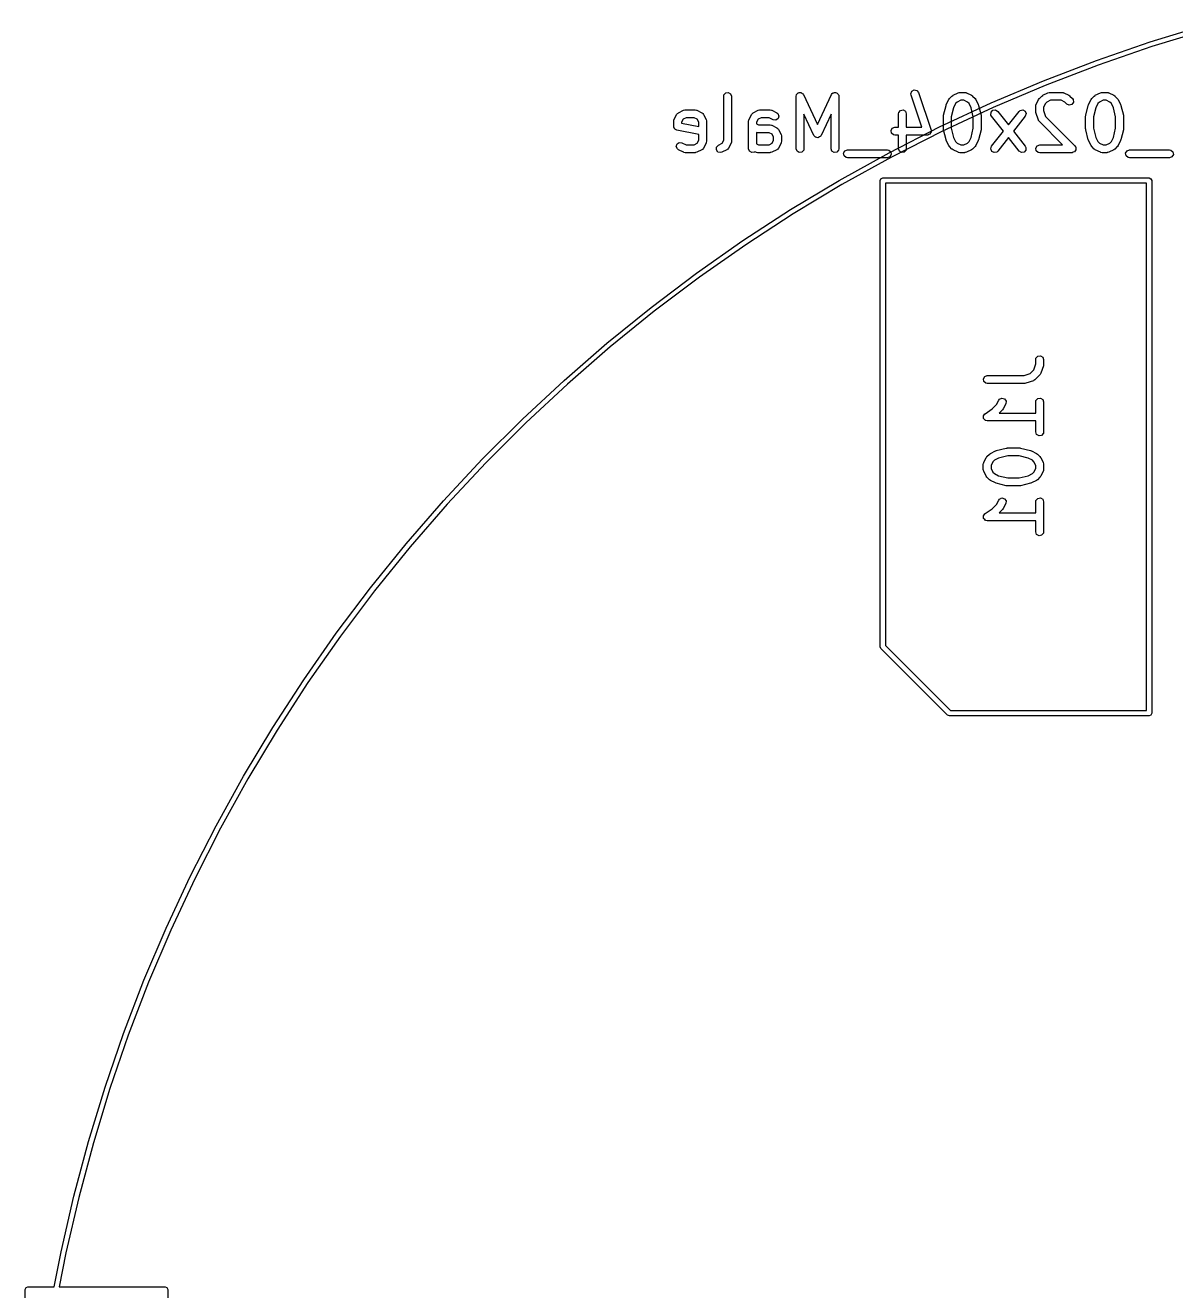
# Model space of a CAD drawing. Extents: x 107.3 to 170.9, y -113.5 to -51.4.
# Drawn here: x 108.06 to 130.01, y -76.73 to -52.6 of the extents above; entities that cross this region are included whole.
import ezdxf

# ---------------------------------------------------------------- set-up
doc = ezdxf.new("R2010")
doc.units = 0
doc.layers.add('BLACK', color=7, linetype='CONTINUOUS')

msp = doc.modelspace()

# ---------------------------------------------------------------- linework, layer by layer
at = {"layer": 'BLACK', "linetype": 'CONTINUOUS'}
for p, q in [((129.521, -52.9161), (130.558, -52.5992)), ((130.584, -52.6906), (129.551, -53.0065)), ((128.497, -53.2689), (129.521, -52.9161)), ((129.551, -53.0065), (128.529, -53.3582)), ((127.485, -53.6573), (128.497, -53.2689)), ((128.529, -53.3582), (127.52, -53.7455)), ((126.487, -54.0808), (127.485, -53.6573)), ((127.52, -53.7455), (126.526, -54.1676)), ((121.385, -53.9536), (121.39, -53.9279)), ((121.385, -54.793), (121.385, -53.9536)), ((121.39, -53.9279), (121.423, -53.8886)), ((121.423, -53.8886), (121.473, -53.8797)), ((121.473, -53.8797), (121.518, -53.9054)), ((121.518, -53.9054), (121.535, -53.9536)), ((121.535, -53.9536), (121.535, -54.8107)), ((122.766, -53.9536), (122.771, -53.9279)), ((122.766, -54.9536), (122.766, -53.9536)), ((122.771, -53.9279), (122.777, -53.9203)), ((122.777, -53.9203), (122.78, -53.9106)), ((122.78, -53.9106), (122.793, -53.9012)), ((122.793, -53.9012), (122.804, -53.8886)), ((122.804, -53.8886), (122.814, -53.8869)), ((122.814, -53.8869), (122.822, -53.8811)), ((122.822, -53.8811), (122.838, -53.8826)), ((122.838, -53.8826), (122.854, -53.8797)), ((122.854, -53.8797), (122.863, -53.8847)), ((122.863, -53.8847), (122.873, -53.8856)), ((122.873, -53.8856), (122.884, -53.8972)), ((122.884, -53.8972), (122.899, -53.9054)), ((122.899, -53.9054), (122.902, -53.9148)), ((122.902, -53.9148), (122.909, -53.9219)), ((122.909, -53.9219), (123.174, -54.4905)), ((123.174, -54.4905), (123.44, -53.9219)), ((123.44, -53.9219), (123.455, -53.9005)), ((123.455, -53.9005), (123.464, -53.8963)), ((123.464, -53.8963), (123.47, -53.8886)), ((123.47, -53.8886), (123.486, -53.8858)), ((123.486, -53.8858), (123.501, -53.8789)), ((123.501, -53.8789), (123.511, -53.8815)), ((123.511, -53.8815), (123.521, -53.8797)), ((123.521, -53.8797), (123.535, -53.8879)), ((123.535, -53.8879), (123.551, -53.8922)), ((123.551, -53.8922), (123.557, -53.9004)), ((123.557, -53.9004), (123.565, -53.9054)), ((123.565, -53.9054), (123.571, -53.9208)), ((123.571, -53.9208), (123.58, -53.9342)), ((123.58, -53.9342), (123.579, -53.9442)), ((123.579, -53.9442), (123.583, -53.9536)), ((123.583, -53.9536), (123.583, -54.9536)), ((124.957, -53.9039), (124.976, -53.8562)), ((124.96, -53.9297), (124.957, -53.9039)), ((125.166, -54.5452), (124.96, -53.9297)), ((124.976, -53.8562), (125.021, -53.8318)), ((125.021, -53.8318), (125.071, -53.8421)), ((125.071, -53.8421), (125.103, -53.8822)), ((125.103, -53.8822), (125.341, -54.5965)), ((125.631, -54.1105), (125.679, -54.0153)), ((125.679, -54.0153), (125.692, -53.9973)), ((125.692, -53.9973), (125.693, -53.9958)), ((125.693, -53.9958), (125.74, -53.9482)), ((125.74, -53.9482), (125.759, -53.9353)), ((125.759, -53.9353), (125.76, -53.9341)), ((125.76, -53.9341), (125.855, -53.8865)), ((125.838, -54.0628), (125.808, -54.0932)), ((125.906, -54.0286), (125.838, -54.0628)), ((125.855, -53.8865), (125.88, -53.8791)), ((125.88, -53.8791), (125.885, -53.8801)), ((125.885, -53.8801), (125.889, -53.8786)), ((125.889, -53.8786), (125.984, -53.8786)), ((125.966, -54.0286), (125.906, -54.0286)), ((126.035, -54.0628), (125.966, -54.0286)), ((125.984, -53.8786), (126.01, -53.8831)), ((126.01, -53.8831), (126.013, -53.886)), ((126.013, -53.886), (126.018, -53.8865)), ((126.018, -53.8865), (126.113, -53.9341)), ((126.065, -54.0932), (126.035, -54.0628)), ((126.113, -53.9341), (126.131, -53.9475)), ((126.131, -53.9475), (126.132, -53.9482)), ((126.132, -53.9482), (126.18, -53.9958)), ((126.18, -53.9958), (126.193, -54.0142)), ((126.193, -54.0142), (126.194, -54.0153)), ((126.194, -54.0153), (126.242, -54.1105)), ((127.345, -54.1105), (127.393, -54.0153)), ((127.393, -54.0153), (127.406, -53.9973)), ((127.406, -53.9973), (127.407, -53.9958)), ((127.407, -53.9958), (127.455, -53.9482)), ((127.455, -53.9482), (127.473, -53.9353)), ((127.473, -53.9353), (127.474, -53.9341)), ((127.474, -53.9341), (127.57, -53.8865)), ((127.552, -54.0628), (127.522, -54.0932)), ((127.621, -54.0286), (127.552, -54.0628)), ((127.57, -53.8865), (127.594, -53.8791)), ((127.594, -53.8791), (127.599, -53.8801)), ((127.599, -53.8801), (127.603, -53.8786)), ((127.603, -53.8786), (127.841, -53.8786)), ((127.823, -54.0286), (127.621, -54.0286)), ((127.892, -54.0628), (127.823, -54.0286)), ((127.841, -53.8786), (127.867, -53.8831)), ((127.867, -53.8831), (127.87, -53.886)), ((127.87, -53.886), (127.875, -53.8865)), ((127.875, -53.8865), (127.97, -53.9341)), ((127.931, -54.1019), (127.892, -54.0628)), ((127.97, -53.9341), (127.988, -53.9475)), ((127.988, -53.9475), (127.989, -53.9482)), ((127.989, -53.9482), (128.037, -53.9958)), ((128.037, -53.9958), (128.052, -54.0171)), ((128.052, -54.0171), (128.056, -54.0682)), ((128.345, -54.1105), (128.393, -54.0153)), ((128.393, -54.0153), (128.406, -53.9973)), ((128.406, -53.9973), (128.407, -53.9958)), ((128.407, -53.9958), (128.455, -53.9482)), ((128.455, -53.9482), (128.473, -53.9353)), ((128.473, -53.9353), (128.474, -53.9341)), ((128.474, -53.9341), (128.57, -53.8865)), ((128.552, -54.0628), (128.522, -54.0932)), ((128.621, -54.0286), (128.552, -54.0628)), ((128.57, -53.8865), (128.594, -53.8791)), ((128.594, -53.8791), (128.599, -53.8801)), ((128.599, -53.8801), (128.603, -53.8786)), ((128.603, -53.8786), (128.698, -53.8786)), ((128.681, -54.0286), (128.621, -54.0286)), ((128.749, -54.0628), (128.681, -54.0286)), ((128.698, -53.8786), (128.724, -53.8831)), ((128.724, -53.8831), (128.727, -53.886)), ((128.727, -53.886), (128.732, -53.8865)), ((128.732, -53.8865), (128.827, -53.9341)), ((128.78, -54.0932), (128.749, -54.0628)), ((128.827, -53.9341), (128.845, -53.9475)), ((128.845, -53.9475), (128.847, -53.9482)), ((128.847, -53.9482), (128.894, -53.9958)), ((128.894, -53.9958), (128.907, -54.0142)), ((128.907, -54.0142), (128.908, -54.0153)), ((128.908, -54.0153), (128.956, -54.1105)), ((120.441, -54.3962), (120.488, -54.301)), ((120.488, -54.301), (120.504, -54.2801)), ((120.504, -54.2801), (120.514, -54.2756)), ((120.514, -54.2756), (120.522, -54.2675)), ((120.522, -54.2675), (120.617, -54.2198)), ((120.617, -54.2198), (120.642, -54.2124)), ((120.642, -54.2124), (120.646, -54.2134)), ((120.646, -54.2134), (120.651, -54.2119)), ((120.651, -54.2119), (120.841, -54.2119)), ((120.841, -54.2119), (120.867, -54.2164)), ((120.867, -54.2164), (120.87, -54.2193)), ((120.87, -54.2193), (120.875, -54.2198)), ((120.875, -54.2198), (120.97, -54.2675)), ((120.97, -54.2675), (120.991, -54.283)), ((120.991, -54.283), (120.995, -54.2933)), ((120.995, -54.2933), (121.003, -54.301)), ((121.003, -54.301), (121.051, -54.3962)), ((121.869, -54.3962), (121.917, -54.301)), ((121.917, -54.301), (121.932, -54.2801)), ((121.932, -54.2801), (121.943, -54.2756)), ((121.943, -54.2756), (121.95, -54.2675)), ((121.95, -54.2675), (122.046, -54.2198)), ((122.046, -54.2198), (122.071, -54.2124)), ((122.071, -54.2124), (122.075, -54.2134)), ((122.075, -54.2134), (122.079, -54.2119)), ((122.079, -54.2119), (122.27, -54.2119)), ((122.27, -54.2119), (122.295, -54.2164)), ((122.295, -54.2164), (122.299, -54.2193)), ((122.299, -54.2193), (122.303, -54.2198)), ((122.303, -54.2198), (122.399, -54.2675)), ((122.399, -54.2675), (122.419, -54.283)), ((122.419, -54.283), (122.44, -54.33)), ((123.107, -54.6996), (122.916, -54.2916)), ((122.916, -54.2916), (122.916, -54.9536)), ((123.433, -54.2916), (123.242, -54.6996)), ((123.433, -54.9536), (123.433, -54.2916)), ((124.719, -54.2869), (124.723, -54.2613)), ((124.719, -54.5452), (124.719, -54.2869)), ((124.723, -54.2613), (124.756, -54.222)), ((124.756, -54.222), (124.807, -54.2131)), ((124.807, -54.2131), (124.851, -54.2387)), ((124.851, -54.2387), (124.869, -54.2869)), ((124.869, -54.2869), (124.869, -54.5452)), ((125.505, -54.5388), (126.487, -54.0808)), ((126.526, -54.1676), (125.547, -54.6243)), ((125.578, -54.3163), (125.626, -54.1259)), ((125.626, -54.1259), (125.631, -54.114)), ((125.631, -54.114), (125.631, -54.1105)), ((125.769, -54.1702), (125.726, -54.3438)), ((125.808, -54.0932), (125.769, -54.1702)), ((126.104, -54.1702), (126.065, -54.0932)), ((126.147, -54.3438), (126.104, -54.1702)), ((126.242, -54.1105), (126.245, -54.1229)), ((126.245, -54.1229), (126.247, -54.1259)), ((126.247, -54.1259), (126.295, -54.3163)), ((126.484, -54.3103), (126.486, -54.259)), ((126.486, -54.259), (126.52, -54.2208)), ((126.52, -54.2208), (126.571, -54.2135)), ((126.571, -54.2135), (126.614, -54.2406)), ((126.614, -54.2406), (126.817, -54.4989)), ((126.817, -54.4989), (127.02, -54.2406)), ((127.02, -54.2406), (127.04, -54.2232)), ((127.04, -54.2232), (127.09, -54.2127)), ((127.09, -54.2127), (127.135, -54.2369)), ((127.135, -54.2369), (127.154, -54.2845)), ((127.154, -54.2845), (127.138, -54.3333)), ((127.338, -54.1441), (127.342, -54.1184)), ((127.338, -54.2393), (127.338, -54.1441)), ((127.338, -54.2408), (127.338, -54.2393)), ((127.341, -54.263), (127.338, -54.2408)), ((127.389, -54.4059), (127.341, -54.263)), ((127.342, -54.1184), (127.345, -54.115)), ((127.345, -54.115), (127.345, -54.1105)), ((127.522, -54.0932), (127.488, -54.1618)), ((127.488, -54.1618), (127.488, -54.2271)), ((127.488, -54.2271), (127.526, -54.3416)), ((127.977, -54.1235), (127.931, -54.1019)), ((128.027, -54.1103), (127.977, -54.1235)), ((128.056, -54.0682), (128.027, -54.1103)), ((128.292, -54.3163), (128.34, -54.1259)), ((128.34, -54.1259), (128.345, -54.114)), ((128.345, -54.114), (128.345, -54.1105)), ((128.483, -54.1702), (128.44, -54.3438)), ((128.522, -54.0932), (128.483, -54.1702)), ((128.818, -54.1702), (128.78, -54.0932)), ((128.861, -54.3438), (128.818, -54.1702)), ((128.956, -54.1105), (128.96, -54.1229)), ((128.96, -54.1229), (128.962, -54.1259)), ((128.962, -54.1259), (129.009, -54.3163)), ((120.433, -54.4298), (120.437, -54.4041)), ((120.433, -54.525), (120.433, -54.4298)), ((120.437, -54.5367), (120.433, -54.525)), ((120.437, -54.4041), (120.44, -54.4007)), ((120.437, -54.549), (120.437, -54.5367)), ((120.44, -54.4007), (120.441, -54.3962)), ((120.611, -54.3904), (120.583, -54.4475)), ((120.583, -54.4475), (120.583, -54.4635)), ((120.583, -54.4635), (120.909, -54.5288)), ((120.668, -54.3619), (120.611, -54.3904)), ((120.823, -54.3619), (120.668, -54.3619)), ((120.88, -54.3904), (120.823, -54.3619)), ((120.909, -54.4475), (120.88, -54.3904)), ((120.909, -54.5288), (120.909, -54.4475)), ((121.051, -54.3962), (121.059, -54.4212)), ((121.059, -54.4212), (121.057, -54.4256)), ((121.057, -54.4256), (121.059, -54.4298)), ((121.059, -54.4298), (121.059, -54.8107)), ((121.861, -54.4298), (121.866, -54.4041)), ((121.861, -54.9536), (121.861, -54.4298)), ((121.866, -54.4041), (121.869, -54.4007)), ((121.869, -54.4007), (121.869, -54.3962)), ((122.04, -54.3904), (122.011, -54.4475)), ((122.011, -54.4475), (122.011, -54.4787)), ((122.011, -54.4787), (122.049, -54.4976)), ((122.097, -54.3619), (122.04, -54.3904)), ((122.049, -54.4976), (122.27, -54.4976)), ((122.252, -54.3619), (122.097, -54.3619)), ((122.331, -54.4016), (122.252, -54.3619)), ((122.27, -54.4976), (122.295, -54.5022)), ((122.295, -54.5022), (122.299, -54.505)), ((122.299, -54.505), (122.303, -54.5055)), ((122.303, -54.5055), (122.399, -54.5532)), ((122.382, -54.4075), (122.331, -54.4016)), ((122.425, -54.3792), (122.382, -54.4075)), ((122.44, -54.33), (122.425, -54.3792)), ((124.539, -55.0308), (125.505, -54.5388)), ((124.602, -54.5628), (124.651, -54.5452)), ((124.651, -54.5452), (124.719, -54.5452)), ((124.869, -54.5452), (125.166, -54.5452)), ((125.576, -54.3345), (125.578, -54.3198)), ((125.576, -54.5726), (125.576, -54.3345)), ((125.578, -54.3198), (125.578, -54.3163)), ((125.726, -54.3438), (125.726, -54.5634)), ((126.147, -54.5634), (126.147, -54.3438)), ((126.295, -54.3163), (126.296, -54.3313)), ((126.296, -54.3313), (126.297, -54.3345)), ((126.297, -54.3345), (126.297, -54.5726)), ((126.496, -54.3333), (126.484, -54.3103)), ((126.722, -54.6202), (126.496, -54.3333)), ((127.138, -54.3333), (126.913, -54.6202)), ((127.392, -54.4094), (127.389, -54.4059)), ((127.392, -54.4138), (127.392, -54.4094)), ((127.407, -54.4352), (127.392, -54.4138)), ((127.851, -54.8786), (127.407, -54.4352)), ((127.526, -54.3416), (128.085, -54.9005)), ((128.29, -54.3345), (128.293, -54.3198)), ((128.29, -54.5726), (128.29, -54.3345)), ((128.293, -54.3198), (128.292, -54.3163)), ((128.44, -54.3438), (128.44, -54.5634)), ((128.861, -54.5634), (128.861, -54.3438)), ((129.009, -54.3163), (129.01, -54.3313)), ((129.01, -54.3313), (129.011, -54.3345)), ((129.011, -54.3345), (129.011, -54.5726)), ((120.446, -54.56), (120.437, -54.549)), ((120.45, -54.5732), (120.446, -54.56)), ((120.461, -54.5794), (120.45, -54.5732)), ((120.469, -54.5891), (120.461, -54.5794)), ((120.493, -54.5986), (120.469, -54.5891)), ((120.909, -54.6817), (120.493, -54.5986)), ((120.909, -54.793), (120.909, -54.6817)), ((122.032, -54.6476), (122.011, -54.6441)), ((122.011, -54.6441), (122.011, -54.8596)), ((122.252, -54.6476), (122.032, -54.6476)), ((122.309, -54.6761), (122.252, -54.6476)), ((122.338, -54.7332), (122.309, -54.6761)), ((122.338, -54.793), (122.338, -54.7332)), ((122.399, -54.5532), (122.419, -54.5687)), ((122.419, -54.5687), (122.424, -54.579)), ((122.424, -54.579), (122.432, -54.5867)), ((122.432, -54.5867), (122.48, -54.6819)), ((122.48, -54.6819), (122.487, -54.7069)), ((122.487, -54.7069), (122.486, -54.7113)), ((122.486, -54.7113), (122.488, -54.7155)), ((122.488, -54.7155), (122.488, -54.8107)), ((123.12, -54.7133), (123.107, -54.6996)), ((123.131, -54.7293), (123.12, -54.7133)), ((123.138, -54.731), (123.131, -54.7293)), ((123.143, -54.7358), (123.138, -54.731)), ((123.162, -54.7375), (123.143, -54.7358)), ((123.181, -54.7426), (123.162, -54.7375)), ((123.187, -54.7397), (123.181, -54.7426)), ((123.194, -54.7403), (123.187, -54.7397)), ((123.21, -54.7291), (123.194, -54.7403)), ((123.228, -54.7209), (123.21, -54.7291)), ((123.233, -54.7128), (123.228, -54.7209)), ((123.236, -54.7109), (123.233, -54.7128)), ((123.237, -54.7077), (123.236, -54.7109)), ((123.242, -54.6996), (123.237, -54.7077)), ((124.577, -54.6072), (124.602, -54.5628)), ((124.586, -54.6577), (124.577, -54.6072)), ((125.547, -54.6243), (124.584, -55.1148)), ((124.625, -54.6907), (124.586, -54.6577)), ((124.651, -54.6952), (124.625, -54.6907)), ((124.719, -54.6952), (124.651, -54.6952)), ((124.719, -54.9536), (124.719, -54.6952)), ((125.27, -54.6952), (124.869, -54.6952)), ((124.869, -54.6952), (124.869, -54.9536)), ((125.275, -54.6933), (125.27, -54.6952)), ((125.281, -54.6944), (125.275, -54.6933)), ((125.299, -54.6847), (125.281, -54.6944)), ((125.318, -54.6777), (125.299, -54.6847)), ((125.321, -54.6727), (125.318, -54.6777)), ((125.326, -54.67), (125.321, -54.6727)), ((125.333, -54.651), (125.326, -54.67)), ((125.344, -54.6333), (125.333, -54.651)), ((125.341, -54.5965), (125.345, -54.6223)), ((125.345, -54.6223), (125.343, -54.6276)), ((125.343, -54.6276), (125.344, -54.6333)), ((125.577, -54.5759), (125.576, -54.5726)), ((125.578, -54.5908), (125.577, -54.5759)), ((125.626, -54.7813), (125.578, -54.5908)), ((125.628, -54.7842), (125.626, -54.7813)), ((125.631, -54.7966), (125.628, -54.7842)), ((125.726, -54.5634), (125.769, -54.7369)), ((125.769, -54.7369), (125.808, -54.8139)), ((126.065, -54.8139), (126.104, -54.7369)), ((126.104, -54.7369), (126.147, -54.5634)), ((126.247, -54.7813), (126.242, -54.7931)), ((126.295, -54.5908), (126.247, -54.7813)), ((126.297, -54.5726), (126.295, -54.5874)), ((126.295, -54.5874), (126.295, -54.5908)), ((126.496, -54.9072), (126.722, -54.6202)), ((126.817, -54.7416), (126.614, -54.9999)), ((127.02, -54.9999), (126.817, -54.7416)), ((126.913, -54.6202), (127.138, -54.9072)), ((128.291, -54.5759), (128.29, -54.5726)), ((128.292, -54.5908), (128.291, -54.5759)), ((128.34, -54.7813), (128.292, -54.5908)), ((128.342, -54.7842), (128.34, -54.7813)), ((128.345, -54.7966), (128.342, -54.7842)), ((128.44, -54.5634), (128.483, -54.7369)), ((128.483, -54.7369), (128.522, -54.8139)), ((128.78, -54.8139), (128.818, -54.7369)), ((128.818, -54.7369), (128.861, -54.5634)), ((128.962, -54.7813), (128.956, -54.7931)), ((129.009, -54.5908), (128.962, -54.7813)), ((129.011, -54.5726), (129.009, -54.5874)), ((129.009, -54.5874), (129.009, -54.5908)), ((120.481, -54.9105), (120.495, -54.8613)), ((120.501, -54.9575), (120.481, -54.9105)), ((120.495, -54.8613), (120.538, -54.833)), ((120.522, -54.973), (120.501, -54.9575)), ((120.617, -55.0207), (120.522, -54.973)), ((120.538, -54.833), (120.589, -54.8389)), ((120.589, -54.8389), (120.668, -54.8786)), ((120.622, -55.0212), (120.617, -55.0207)), ((120.625, -55.0241), (120.622, -55.0212)), ((120.651, -55.0286), (120.625, -55.0241)), ((120.841, -55.0286), (120.651, -55.0286)), ((120.668, -54.8786), (120.823, -54.8786)), ((120.823, -54.8786), (120.88, -54.8501)), ((120.845, -55.027), (120.841, -55.0286)), ((120.85, -55.0281), (120.845, -55.027)), ((120.875, -55.0207), (120.85, -55.0281)), ((120.97, -54.973), (120.875, -55.0207)), ((120.88, -54.8501), (120.909, -54.793)), ((120.978, -54.9649), (120.97, -54.973)), ((120.988, -54.9604), (120.978, -54.9649)), ((121.003, -54.9395), (120.988, -54.9604)), ((121.051, -54.8443), (121.003, -54.9395)), ((121.052, -54.8398), (121.051, -54.8443)), ((121.054, -54.8364), (121.052, -54.8398)), ((121.059, -54.8107), (121.054, -54.8364)), ((121.245, -54.975), (121.249, -54.9238)), ((121.276, -55.0162), (121.245, -54.975)), ((121.249, -54.9238), (121.284, -54.8865)), ((121.326, -55.0281), (121.276, -55.0162)), ((121.284, -54.8865), (121.357, -54.8501)), ((121.351, -55.0207), (121.326, -55.0281)), ((121.446, -54.973), (121.351, -55.0207)), ((121.357, -54.8501), (121.385, -54.793)), ((121.454, -54.9649), (121.446, -54.973)), ((121.464, -54.9604), (121.454, -54.9649)), ((121.48, -54.9395), (121.464, -54.9604)), ((121.527, -54.8443), (121.48, -54.9395)), ((121.528, -54.8398), (121.527, -54.8443)), ((121.531, -54.8364), (121.528, -54.8398)), ((121.535, -54.8107), (121.531, -54.8364)), ((121.879, -55.0018), (121.861, -54.9536)), ((121.923, -55.0274), (121.879, -55.0018)), ((121.974, -55.0185), (121.923, -55.0274)), ((121.98, -55.0115), (121.974, -55.0185)), ((121.998, -55.0207), (121.98, -55.0115)), ((122.003, -55.0212), (121.998, -55.0207)), ((122.006, -55.0241), (122.003, -55.0212)), ((122.032, -55.0286), (122.006, -55.0241)), ((122.011, -54.8596), (122.049, -54.8786)), ((122.27, -55.0286), (122.032, -55.0286)), ((122.049, -54.8786), (122.252, -54.8786)), ((122.252, -54.8786), (122.309, -54.8501)), ((122.274, -55.027), (122.27, -55.0286)), ((122.278, -55.0281), (122.274, -55.027)), ((122.303, -55.0207), (122.278, -55.0281)), ((122.399, -54.973), (122.303, -55.0207)), ((122.309, -54.8501), (122.338, -54.793)), ((122.406, -54.9649), (122.399, -54.973)), ((122.417, -54.9604), (122.406, -54.9649)), ((122.432, -54.9395), (122.417, -54.9604)), ((122.48, -54.8443), (122.432, -54.9395)), ((122.483, -54.8364), (122.48, -54.8398)), ((122.48, -54.8398), (122.48, -54.8443)), ((122.488, -54.8107), (122.483, -54.8364)), ((122.784, -55.0018), (122.766, -54.9536)), ((122.828, -55.0274), (122.784, -55.0018)), ((122.879, -55.0185), (122.828, -55.0274)), ((122.912, -54.9792), (122.879, -55.0185)), ((122.916, -54.9536), (122.912, -54.9792)), ((123.45, -55.0018), (123.433, -54.9536)), ((123.495, -55.0274), (123.45, -55.0018)), ((123.545, -55.0185), (123.495, -55.0274)), ((123.578, -54.9792), (123.545, -55.0185)), ((123.583, -54.9536), (123.578, -54.9792)), ((123.672, -55.0358), (123.698, -54.9914)), ((123.698, -54.9914), (123.746, -54.9738)), ((123.746, -54.9738), (124.508, -54.9738)), ((124.508, -54.9738), (124.533, -54.9783)), ((124.533, -54.9783), (124.573, -55.0113)), ((124.573, -55.0113), (124.582, -55.0618)), ((124.736, -55.0018), (124.719, -54.9536)), ((124.781, -55.0274), (124.736, -55.0018)), ((124.831, -55.0185), (124.781, -55.0274)), ((124.864, -54.9792), (124.831, -55.0185)), ((124.869, -54.9536), (124.864, -54.9792)), ((125.679, -54.8919), (125.631, -54.7966)), ((125.68, -54.893), (125.679, -54.8919)), ((125.693, -54.9114), (125.68, -54.893)), ((125.74, -54.959), (125.693, -54.9114)), ((125.742, -54.9597), (125.74, -54.959)), ((125.76, -54.973), (125.742, -54.9597)), ((125.855, -55.0207), (125.76, -54.973)), ((125.808, -54.8139), (125.838, -54.8443)), ((125.838, -54.8443), (125.906, -54.8786)), ((125.86, -55.0212), (125.855, -55.0207)), ((125.863, -55.0241), (125.86, -55.0212)), ((125.889, -55.0286), (125.863, -55.0241)), ((125.984, -55.0286), (125.889, -55.0286)), ((125.906, -54.8786), (125.966, -54.8786)), ((125.966, -54.8786), (126.035, -54.8443)), ((125.988, -55.027), (125.984, -55.0286)), ((125.993, -55.0281), (125.988, -55.027)), ((126.018, -55.0207), (125.993, -55.0281)), ((126.113, -54.973), (126.018, -55.0207)), ((126.035, -54.8443), (126.065, -54.8139)), ((126.114, -54.9719), (126.113, -54.973)), ((126.132, -54.959), (126.114, -54.9719)), ((126.18, -54.9114), (126.132, -54.959)), ((126.181, -54.9099), (126.18, -54.9114)), ((126.194, -54.8919), (126.181, -54.9099)), ((126.242, -54.7966), (126.194, -54.8919)), ((126.242, -54.7931), (126.242, -54.7966)), ((126.48, -54.956), (126.496, -54.9072)), ((126.5, -55.0036), (126.48, -54.956)), ((126.545, -55.0278), (126.5, -55.0036)), ((126.595, -55.0173), (126.545, -55.0278)), ((126.614, -54.9999), (126.595, -55.0173)), ((127.064, -55.027), (127.02, -54.9999)), ((127.115, -55.0197), (127.064, -55.027)), ((127.149, -54.9815), (127.115, -55.0197)), ((127.138, -54.9072), (127.151, -54.9302)), ((127.151, -54.9302), (127.149, -54.9815)), ((127.339, -54.9406), (127.364, -54.8961)), ((127.348, -54.9911), (127.339, -54.9406)), ((127.387, -55.0241), (127.348, -54.9911)), ((127.364, -54.8961), (127.413, -54.8786)), ((127.413, -55.0286), (127.387, -55.0241)), ((127.413, -54.8786), (127.851, -54.8786)), ((128.032, -55.0286), (127.413, -55.0286)), ((128.053, -55.0209), (128.032, -55.0286)), ((128.075, -55.015), (128.053, -55.0209)), ((128.077, -55.0122), (128.075, -55.015)), ((128.08, -55.011), (128.077, -55.0122)), ((128.091, -54.9915), (128.08, -55.011)), ((128.085, -54.9005), (128.094, -54.914)), ((128.104, -54.973), (128.091, -54.9915)), ((128.094, -54.914), (128.097, -54.9161)), ((128.097, -54.9161), (128.097, -54.9181)), ((128.097, -54.9181), (128.1, -54.9219)), ((128.1, -54.9219), (128.102, -54.9444)), ((128.102, -54.9444), (128.105, -54.9666)), ((128.105, -54.9666), (128.104, -54.9696)), ((128.104, -54.9696), (128.104, -54.973)), ((128.393, -54.8919), (128.345, -54.7966)), ((128.394, -54.893), (128.393, -54.8919)), ((128.407, -54.9114), (128.394, -54.893)), ((128.455, -54.959), (128.407, -54.9114)), ((128.456, -54.9597), (128.455, -54.959)), ((128.474, -54.973), (128.456, -54.9597)), ((128.57, -55.0207), (128.474, -54.973)), ((128.522, -54.8139), (128.552, -54.8443)), ((128.552, -54.8443), (128.621, -54.8786)), ((128.574, -55.0212), (128.57, -55.0207)), ((128.577, -55.0241), (128.574, -55.0212)), ((128.603, -55.0286), (128.577, -55.0241)), ((128.698, -55.0286), (128.603, -55.0286)), ((128.621, -54.8786), (128.681, -54.8786)), ((128.681, -54.8786), (128.749, -54.8443)), ((128.703, -55.027), (128.698, -55.0286)), ((128.707, -55.0281), (128.703, -55.027)), ((128.732, -55.0207), (128.707, -55.0281)), ((128.827, -54.973), (128.732, -55.0207)), ((128.749, -54.8443), (128.78, -54.8139)), ((128.828, -54.9719), (128.827, -54.973)), ((128.847, -54.959), (128.828, -54.9719)), ((128.894, -54.9114), (128.847, -54.959)), ((128.895, -54.9099), (128.894, -54.9114)), ((128.908, -54.8919), (128.895, -54.9099)), ((128.956, -54.7966), (128.908, -54.8919)), ((128.956, -54.7931), (128.956, -54.7966)), ((129.053, -55.0358), (129.079, -54.9914)), ((129.079, -54.9914), (129.127, -54.9738)), ((129.127, -54.9738), (129.889, -54.9738)), ((129.889, -54.9738), (129.914, -54.9783)), ((129.914, -54.9783), (129.954, -55.0113)), ((129.954, -55.0113), (129.963, -55.0618)), ((123.591, -55.5563), (124.539, -55.0308)), ((124.584, -55.1148), (123.639, -55.6386)), ((123.681, -55.0863), (123.672, -55.0358)), ((123.72, -55.1193), (123.681, -55.0863)), ((123.746, -55.1238), (123.72, -55.1193)), ((124.508, -55.1238), (123.746, -55.1238)), ((124.556, -55.1063), (124.508, -55.1238)), ((124.582, -55.0618), (124.556, -55.1063)), ((129.062, -55.0863), (129.053, -55.0358)), ((129.101, -55.1193), (129.062, -55.0863)), ((129.127, -55.1238), (129.101, -55.1193)), ((129.889, -55.1238), (129.127, -55.1238)), ((129.937, -55.1063), (129.889, -55.1238)), ((129.963, -55.0618), (129.937, -55.1063)), ((124.385, -55.5258), (124.42, -55.5112)), ((124.42, -55.5112), (129.5, -55.5112)), ((129.5, -55.5112), (129.536, -55.5258)), ((122.662, -56.1145), (123.591, -55.5563)), ((123.639, -55.6386), (122.713, -56.1951)), ((124.37, -55.5612), (124.385, -55.5258)), ((124.37, -64.4512), (124.37, -55.5612)), ((124.47, -55.6112), (124.47, -64.4305)), ((129.45, -55.6112), (124.47, -55.6112)), ((129.45, -65.6712), (129.45, -55.6112)), ((129.536, -55.5258), (129.55, -55.5612)), ((129.55, -55.5612), (129.55, -65.7212)), ((121.753, -56.7047), (122.662, -56.1145)), ((122.713, -56.1951), (121.807, -56.7836)), ((120.866, -57.3264), (121.753, -56.7047)), ((121.807, -56.7836), (120.922, -57.4033)), ((120, -57.9786), (120.866, -57.3264)), ((120.922, -57.4033), (120.059, -58.0535)), ((119.158, -58.6607), (120, -57.9786)), ((120.059, -58.0535), (119.219, -58.7335)), ((118.34, -59.3717), (119.158, -58.6607)), ((119.219, -58.7335), (118.403, -59.4424)), ((127.299, -59.1721), (127.338, -59.0576)), ((127.338, -58.9745), (127.342, -58.9489)), ((127.338, -59.0576), (127.338, -58.9745)), ((127.342, -58.9489), (127.375, -58.9096)), ((127.375, -58.9096), (127.426, -58.9007)), ((127.426, -58.9007), (127.47, -58.9263)), ((127.484, -59.0935), (127.436, -59.2363)), ((127.47, -58.9263), (127.488, -58.9745)), ((127.488, -59.0698), (127.484, -59.0919)), ((127.484, -59.0919), (127.484, -59.0935)), ((127.488, -58.9745), (127.488, -59.0698)), ((117.547, -60.1109), (118.34, -59.3717)), ((126.339, -59.3425), (126.364, -59.298)), ((126.348, -59.393), (126.339, -59.3425)), ((126.364, -59.298), (126.413, -59.2805)), ((126.413, -59.2805), (127.115, -59.2805)), ((127.115, -59.2805), (127.229, -59.2423)), ((127.229, -59.2423), (127.299, -59.1721)), ((127.323, -59.3609), (127.301, -59.3758)), ((127.418, -59.2657), (127.323, -59.3609)), ((127.42, -59.2616), (127.418, -59.2657)), ((127.424, -59.2592), (127.42, -59.2616)), ((127.436, -59.2363), (127.424, -59.2592)), ((118.403, -59.4424), (117.613, -60.1793)), ((126.387, -59.426), (126.348, -59.393)), ((126.413, -59.4305), (126.387, -59.426)), ((127.127, -59.4305), (126.413, -59.4305)), ((127.128, -59.4299), (127.127, -59.4305)), ((127.151, -59.4266), (127.128, -59.4299)), ((127.293, -59.379), (127.151, -59.4266)), ((127.297, -59.3762), (127.293, -59.379)), ((127.301, -59.3758), (127.297, -59.3762)), ((126.508, -59.9162), (126.589, -59.8349)), ((126.589, -59.8349), (126.631, -59.7505)), ((126.631, -59.7505), (126.647, -59.7296)), ((126.647, -59.7296), (126.694, -59.7092)), ((126.694, -59.7092), (126.743, -59.7238)), ((126.765, -59.8176), (126.718, -59.9128)), ((126.743, -59.7238), (126.771, -59.7666)), ((126.771, -59.7666), (126.765, -59.8176)), ((127.338, -59.7841), (127.342, -59.7584)), ((127.338, -59.9948), (127.338, -59.7841)), ((127.342, -59.7584), (127.375, -59.7191)), ((127.375, -59.7191), (127.426, -59.7102)), ((127.426, -59.7102), (127.47, -59.7358)), ((127.47, -59.7358), (127.488, -59.7841)), ((127.488, -59.7841), (127.488, -60.3555)), ((126.339, -60.0567), (126.341, -60.053)), ((126.342, -60.0782), (126.339, -60.0567)), ((126.341, -60.0487), (126.353, -60.0312)), ((126.341, -60.053), (126.341, -60.0487)), ((126.344, -60.0999), (126.342, -60.0782)), ((126.353, -60.0312), (126.364, -60.0123)), ((126.364, -60.0123), (126.368, -60.0108)), ((126.368, -60.0108), (126.371, -60.0074)), ((126.371, -60.0074), (126.508, -59.9162)), ((126.704, -59.9323), (126.641, -59.9948)), ((126.641, -59.9948), (127.338, -59.9948)), ((126.718, -59.9128), (126.704, -59.9308)), ((126.704, -59.9308), (126.704, -59.9323)), ((116.781, -60.8772), (117.547, -60.1109)), ((117.613, -60.1793), (116.849, -60.9433)), ((126.347, -60.103), (126.344, -60.0999)), ((126.348, -60.1073), (126.347, -60.103)), ((126.364, -60.1213), (126.348, -60.1073)), ((126.379, -60.137), (126.364, -60.1213)), ((126.384, -60.1375), (126.379, -60.137)), ((126.387, -60.1402), (126.384, -60.1375)), ((126.413, -60.1448), (126.387, -60.1402)), ((127.338, -60.1448), (126.413, -60.1448)), ((127.338, -60.3555), (127.338, -60.1448)), ((127.355, -60.4037), (127.338, -60.3555)), ((127.4, -60.4293), (127.355, -60.4037)), ((127.45, -60.4204), (127.4, -60.4293)), ((127.483, -60.3811), (127.45, -60.4204)), ((127.488, -60.3555), (127.483, -60.3811)), ((126.407, -60.8263), (126.455, -60.7786)), ((126.455, -60.7786), (126.473, -60.7658)), ((126.473, -60.7658), (126.474, -60.7646)), ((126.474, -60.7646), (126.57, -60.717)), ((126.57, -60.717), (126.582, -60.7133)), ((126.582, -60.7133), (126.585, -60.7113)), ((126.585, -60.7113), (126.775, -60.6637)), ((126.803, -60.8114), (126.629, -60.8548)), ((126.775, -60.6637), (126.79, -60.6626)), ((126.79, -60.6626), (126.794, -60.6614)), ((126.794, -60.6614), (127.032, -60.6614)), ((127.022, -60.8114), (126.803, -60.8114)), ((127.196, -60.8548), (127.022, -60.8114)), ((127.032, -60.6614), (127.046, -60.664)), ((127.046, -60.664), (127.05, -60.6637)), ((127.05, -60.6637), (127.24, -60.7113)), ((127.24, -60.7113), (127.252, -60.7166)), ((127.252, -60.7166), (127.256, -60.717)), ((127.256, -60.717), (127.351, -60.7646)), ((127.351, -60.7646), (127.369, -60.778)), ((127.369, -60.778), (127.37, -60.7786)), ((127.37, -60.7786), (127.418, -60.8263)), ((116.042, -61.6699), (116.781, -60.8772)), ((116.849, -60.9433), (116.112, -61.7335)), ((126.338, -60.9745), (126.342, -60.9489)), ((126.338, -61.0698), (126.338, -60.9745)), ((126.342, -60.9489), (126.345, -60.9454)), ((126.345, -60.941), (126.393, -60.8458)), ((126.345, -60.9454), (126.345, -60.941)), ((126.393, -60.8458), (126.406, -60.8277)), ((126.406, -60.8277), (126.407, -60.8263)), ((126.522, -60.9237), (126.488, -60.9922)), ((126.488, -60.9922), (126.488, -61.0521)), ((126.488, -61.0521), (126.522, -61.1206)), ((126.552, -60.8933), (126.522, -60.9237)), ((126.629, -60.8548), (126.552, -60.8933)), ((127.273, -60.8933), (127.196, -60.8548)), ((127.303, -60.9237), (127.273, -60.8933)), ((127.338, -60.9922), (127.303, -60.9237)), ((127.303, -61.1206), (127.338, -61.0521)), ((127.338, -61.0521), (127.338, -60.9922)), ((127.418, -60.8263), (127.431, -60.8446)), ((127.431, -60.8446), (127.432, -60.8458)), ((127.432, -60.8458), (127.48, -60.941)), ((127.48, -60.941), (127.487, -60.966)), ((127.487, -60.966), (127.486, -60.9703)), ((127.486, -60.9703), (127.488, -60.9745)), ((127.488, -60.9745), (127.488, -61.0698)), ((126.339, -61.074), (126.338, -61.0698)), ((126.338, -61.0783), (126.339, -61.074)), ((126.345, -61.1033), (126.338, -61.0783)), ((126.393, -61.1986), (126.345, -61.1033)), ((126.394, -61.1997), (126.393, -61.1986)), ((126.407, -61.218), (126.394, -61.1997)), ((126.455, -61.2657), (126.407, -61.218)), ((126.456, -61.2664), (126.455, -61.2657)), ((126.474, -61.2797), (126.456, -61.2664)), ((126.57, -61.3273), (126.474, -61.2797)), ((126.522, -61.1206), (126.552, -61.151)), ((126.552, -61.151), (126.629, -61.1895)), ((126.629, -61.1895), (126.803, -61.2329)), ((126.803, -61.2329), (127.022, -61.2329)), ((127.022, -61.2329), (127.196, -61.1895)), ((127.196, -61.1895), (127.273, -61.151)), ((127.351, -61.2797), (127.256, -61.3273)), ((127.273, -61.151), (127.303, -61.1206)), ((127.352, -61.2785), (127.351, -61.2797)), ((127.37, -61.2657), (127.352, -61.2785)), ((127.418, -61.218), (127.37, -61.2657)), ((127.419, -61.2166), (127.418, -61.218)), ((127.432, -61.1985), (127.419, -61.2166)), ((127.48, -61.1033), (127.432, -61.1985)), ((127.483, -61.0954), (127.48, -61.0989)), ((127.48, -61.0989), (127.48, -61.1033)), ((127.488, -61.0698), (127.483, -61.0954)), ((126.573, -61.3277), (126.57, -61.3273)), ((126.585, -61.333), (126.573, -61.3277)), ((126.775, -61.3806), (126.585, -61.333)), ((126.779, -61.3803), (126.775, -61.3806)), ((126.794, -61.3829), (126.779, -61.3803)), ((127.032, -61.3829), (126.794, -61.3829)), ((127.035, -61.3817), (127.032, -61.3829)), ((127.05, -61.3806), (127.035, -61.3817)), ((127.24, -61.333), (127.05, -61.3806)), ((127.243, -61.331), (127.24, -61.333)), ((127.256, -61.3273), (127.243, -61.331)), ((115.331, -62.4878), (116.042, -61.6699)), ((116.112, -61.7335), (115.404, -62.5489)), ((126.508, -61.821), (126.589, -61.7396)), ((126.589, -61.7396), (126.631, -61.6553)), ((126.631, -61.6553), (126.647, -61.6344)), ((126.647, -61.6344), (126.694, -61.614)), ((126.694, -61.614), (126.743, -61.6286)), ((126.765, -61.7224), (126.718, -61.8176)), ((126.743, -61.6286), (126.771, -61.6714)), ((126.771, -61.6714), (126.765, -61.7224)), ((127.338, -61.6888), (127.342, -61.6632)), ((127.338, -61.8995), (127.338, -61.6888)), ((127.342, -61.6632), (127.375, -61.6239)), ((127.375, -61.6239), (127.426, -61.615)), ((127.426, -61.615), (127.47, -61.6406)), ((127.47, -61.6406), (127.488, -61.6888)), ((127.488, -61.6888), (127.488, -62.2602)), ((126.339, -61.9615), (126.341, -61.9578)), ((126.342, -61.9829), (126.339, -61.9615)), ((126.341, -61.9535), (126.353, -61.9359)), ((126.341, -61.9578), (126.341, -61.9535)), ((126.344, -62.0047), (126.342, -61.9829)), ((126.347, -62.0078), (126.344, -62.0047)), ((126.348, -62.012), (126.347, -62.0078)), ((126.364, -62.026), (126.348, -62.012)), ((126.353, -61.9359), (126.364, -61.9171)), ((126.364, -61.9171), (126.368, -61.9156)), ((126.379, -62.0418), (126.364, -62.026)), ((126.368, -61.9156), (126.371, -61.9121)), ((126.371, -61.9121), (126.508, -61.821)), ((126.704, -61.8371), (126.641, -61.8995)), ((126.641, -61.8995), (127.338, -61.8995)), ((126.718, -61.8176), (126.704, -61.8356)), ((126.704, -61.8356), (126.704, -61.8371)), ((126.384, -62.0422), (126.379, -62.0418)), ((126.387, -62.045), (126.384, -62.0422)), ((126.413, -62.0495), (126.387, -62.045)), ((127.338, -62.0495), (126.413, -62.0495)), ((127.338, -62.2602), (127.338, -62.0495)), ((127.355, -62.3085), (127.338, -62.2602)), ((127.488, -62.2602), (127.483, -62.2859)), ((114.649, -63.3301), (115.331, -62.4878)), ((127.4, -62.3341), (127.355, -62.3085)), ((127.45, -62.3252), (127.4, -62.3341)), ((127.483, -62.2859), (127.45, -62.3252)), ((115.404, -62.5489), (114.724, -63.3886)), ((113.996, -64.1956), (114.649, -63.3301)), ((114.724, -63.3886), (114.073, -64.2515)), ((113.375, -65.0834), (113.996, -64.1956)), ((114.073, -64.2515), (113.454, -65.1366)), ((124.47, -64.4305), (125.711, -65.6712)), ((124.385, -64.4866), (124.37, -64.4512)), ((125.655, -65.7566), (124.385, -64.4866)), ((112.784, -65.9924), (113.375, -65.0834)), ((113.454, -65.1366), (112.865, -66.0428)), ((125.69, -65.7712), (125.655, -65.7566)), ((129.5, -65.7712), (125.69, -65.7712)), ((125.711, -65.6712), (129.45, -65.6712)), ((129.536, -65.7566), (129.5, -65.7712)), ((129.55, -65.7212), (129.536, -65.7566)), ((112.226, -66.9214), (112.784, -65.9924)), ((112.865, -66.0428), (112.309, -66.9689)), ((111.701, -67.8693), (112.226, -66.9214)), ((112.309, -66.9689), (111.785, -67.9139)), ((111.209, -68.8349), (111.701, -67.8693)), ((111.785, -67.9139), (111.294, -68.8766)), ((110.751, -69.8172), (111.209, -68.8349)), ((111.294, -68.8766), (110.838, -69.8559)), ((110.327, -70.8148), (110.751, -69.8172)), ((110.838, -69.8559), (110.415, -70.8504)), ((109.939, -71.8266), (110.327, -70.8148)), ((110.415, -70.8504), (110.028, -71.8592)), ((109.586, -72.8514), (109.939, -71.8266)), ((110.028, -71.8592), (109.676, -72.8808)), ((109.269, -73.8878), (109.586, -72.8514)), ((109.676, -72.8808), (109.361, -73.914)), ((108.989, -74.9347), (109.269, -73.8878)), ((109.361, -73.914), (109.081, -74.9577)), ((108.745, -75.9907), (108.989, -74.9347)), ((109.081, -74.9577), (108.838, -76.0105)), ((108.615, -76.66), (108.745, -75.9907)), ((108.838, -76.0105), (108.712, -76.66)), ((108.063, -76.71), (108.078, -76.6746)), ((108.063, -88.21), (108.063, -76.71)), ((108.078, -76.6746), (108.113, -76.66)), ((108.113, -76.66), (108.615, -76.66)), ((108.712, -76.66), (110.73, -76.66)), ((110.73, -76.66), (110.765, -76.6746)), ((110.765, -76.6746), (110.78, -76.71)), ((110.78, -76.71), (110.78, -88.21))]:
    msp.add_line(p, q, dxfattribs=at)

doc.saveas('drawing.dxf')
